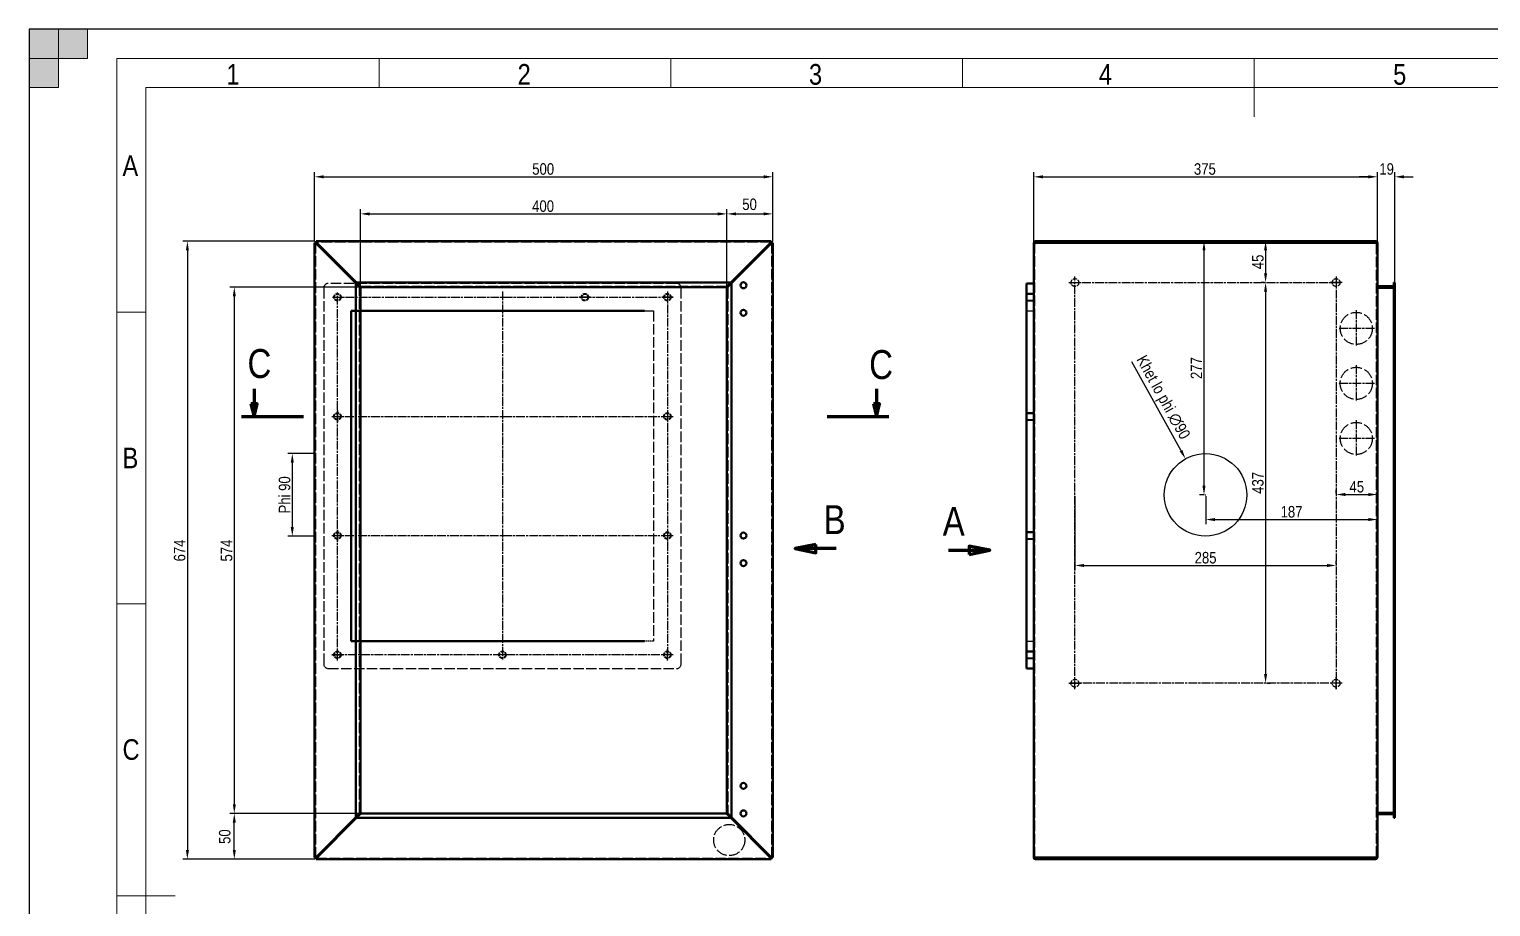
# Model space of a CAD drawing. Header units: millimetres. Extents: x 0 to 19094, y -1 to 2103.
# Drawn here: x 12072 to 13667, y 959 to 1916 of the extents above; entities that cross this region are included whole.
import ezdxf

# ---------------------------------------------------------------- set-up
doc = ezdxf.new("R2010")
doc.units = ezdxf.units.MM
doc.header["$LTSCALE"] = 2.5
for name, pattern in [('CHAIN', [0.7087, 0.4724, -0.0591, 0.1181, -0.0591]), ('DASHED', [0.2067, 0.1654, -0.0413]), ('DOUBLE_DASH_CHAIN', [1.2403, 0.6614, -0.0827, 0.1654, -0.0827, 0.1654, -0.0827])]:
    doc.linetypes.add(name, pattern=pattern)
for name, color, linetype, lineweight in [('Center Mark (ANSI)', 7, 'Continuous', 25), ('Centerline (ANSI)', 7, 'Continuous', 25), ('Co ban', 7, 'Continuous', 50), ('Dimension (ANSI)', 7, 'Continuous', 25), ('Hidden Narrow (ANSI)', 7, 'DASHED', 25), ('Section Line (ANSI)', 7, 'DOUBLE_DASH_CHAIN', 70)]:
    doc.layers.add(name, color=color, linetype=linetype, lineweight=lineweight)
for name, color, linetype, lineweight, true_color in [('Khung ban ve', 5, 'Continuous', 15, 0x0000ff), ('Manh', 7, 'DASHED', 25, 0x008000), ('Manh khung ten', 7, 'Continuous', 15, 0x994c4c), ('Net chu', 30, 'Continuous', 15, 0xff7f00), ('THIN', 5, 'Continuous', 15, 0x0000ff)]:
    doc.layers.add(name, color=color, linetype=linetype, lineweight=lineweight, true_color=true_color)
doc.styles.add('Linh_50', font='')
doc.styles.add('StandardAM_ANSI', font='')
doc.styles.add('Text Style68', font='')
doc.styles.get('Linh_50').set_extended_font_data('VNI-Helve-Condense')
doc.styles.get('StandardAM_ANSI').set_extended_font_data('VNI-Helve-Condense')
doc.styles.get('Text Style68').set_extended_font_data('VNI-Helve-Condense')
doc.dimstyles.new('Default - mm (ANSI)', dxfattribs={"dimscale": 2.5, "dimtxt": 5, "dimasz": 4, "dimexe": 2, "dimexo": 0.5, "dimgap": 0.8, "dimtad": 1, "dimtoh": 1, "dimdec": 0, "dimrnd": 1e-08, "dimzin": 4, "dimdsep": 46, "dimtxsty": 'StandardAM_ANSI', "dimcen": 0.09, "dimdle": 10, "dimclrd": 256, "dimclre": 256, "dimclrt": 256, "dimadec": 1, "dimazin": 1, "dimtfac": 0.61, "dimtofl": 0, "dimtmove": 0, "dimatfit": 3, "dimldrblk": 'DOT', "dimfxl": 1, "dimtolj": 1, "dimtzin": 4, "dimlwd": -1, "dimlwe": -1, "dimarcsym": 0})

# ---------------------------------------------------------------- blocks, each defined once
blk = doc.blocks.new('Borders A2_Thuong')
at = {"layer": 'THIN'}
for points in [[(0.01, 420.04), (14.15, 420.04), (14.15, 412.96), (0.01, 412.96)], [(7.08, 420.04), (7.08, 405.89), (0.01, 405.89), (0.01, 420.04)]]:
    blk.add_hatch(color=256, dxfattribs=at).paths.add_polyline_path(points)
at = {"layer": 'Khung ban ve'}
for p, q in [((297.01, 412.96), (297.01, 398.82)), ((28.3, 405.89), (579.87, 405.89)), ((28.3, 14.14), (28.3, 405.89)), ((21.23, 210.01), (35.37, 210.01))]:
    blk.add_line(p, q, dxfattribs=at)
at = {"layer": 'Manh khung ten', "lineweight": 25}
for p, q in [((594.01, 420.04), (0.01, 420.04)), ((0.01, 420.04), (0.01, -0.01))]:
    blk.add_line(p, q, dxfattribs=at)
at = {"layer": 'Manh khung ten'}
for p, q in [((0.01, 420.04), (594.01, 420.04)), ((0.01, -0.01), (0.01, 420.04)), ((21.23, 412.96), (586.94, 412.96)), ((21.23, 7.06), (21.23, 412.96)), ((84.87, 412.96), (84.87, 405.89)), ((155.58, 412.96), (155.58, 405.89)), ((28.25, 351.5), (21.2, 351.5)), ((28.27, 280.73), (21.23, 280.73))]:
    blk.add_line(p, q, dxfattribs=at)
at = {"layer": 'Net chu'}
blk.add_line((226.3, 412.96), (226.3, 405.89), dxfattribs=at)
at = {"layer": 'THIN'}
for p, q in [((0.01, 412.96), (0.01, 420.04)), ((0.01, 420.04), (14.15, 420.04)), ((0.01, 420.04), (7.08, 420.04)), ((0.01, 405.89), (0.01, 420.04)), ((7.08, 420.04), (7.08, 405.89)), ((14.15, 420.04), (14.15, 412.96)), ((14.15, 412.96), (0.01, 412.96)), ((7.08, 405.89), (0.01, 405.89))]:
    blk.add_line(p, q, dxfattribs=at)
at = {"layer": 'Net chu', "style": 'Linh_50'}
for s, p in [('1', (47.82, 406.6)), ('2', (118.43, 406.6)), ('3', (189.07, 406.6)), ('4', (259.37, 406.6)), ('5', (330.72, 406.6)), ('A', (22.62, 384.44)), ('B', (22.64, 313.62)), ('C', (22.64, 242.96))]:
    blk.add_text(s, height=5, dxfattribs=at).set_placement(p)
blk = doc.blocks.new('2dTransSection7')
at = {"layer": 'Section Line (ANSI)', "linetype": 'Continuous'}
for p, q in [((232.9, 293.76), (227.9, 294.76)), ((227.9, 294.76), (227.9, 292.76)), ((222.9, 293.76), (227.9, 293.76)), ((227.9, 293.76), (232.9, 293.76)), ((227.9, 292.76), (232.9, 293.76))]:
    blk.add_line(p, q, dxfattribs=at)
at = {"layer": 'Section Line (ANSI)', "linetype": 'Continuous', "flags": 128}
blk.add_lwpolyline([(227.9, 292.76), (232.9, 293.76), (227.9, 294.76), (227.9, 292.76)], dxfattribs=at)
at = {"layer": 'Section Line (ANSI)'}
blk.add_solid([(227.9, 292.76), (232.9, 293.76), (227.9, 294.76), (227.9, 292.76)], dxfattribs=at)
at = {"layer": 'Section Line (ANSI)', "insert": (221.5, 297.26), "char_height": 7, "attachment_point": 7, "style": 'Text Style68'}
blk.add_mtext('A', dxfattribs=at)
blk = doc.blocks.new('2dTransSection8')
at = {"layer": 'Section Line (ANSI)', "linetype": 'Continuous'}
for p, q in [((190.71, 295.17), (185.71, 294.17)), ((190.71, 294.17), (185.71, 294.17)), ((185.71, 294.17), (190.71, 293.17)), ((190.71, 293.17), (190.71, 295.17)), ((195.71, 294.17), (190.71, 294.17))]:
    blk.add_line(p, q, dxfattribs=at)
at = {"layer": 'Section Line (ANSI)', "linetype": 'Continuous', "flags": 128}
blk.add_lwpolyline([(190.71, 295.17), (185.71, 294.17), (190.71, 293.17), (190.71, 295.17)], dxfattribs=at)
at = {"layer": 'Section Line (ANSI)'}
blk.add_solid([(190.71, 295.17), (185.71, 294.17), (190.71, 293.17), (190.71, 295.17)], dxfattribs=at)
at = {"layer": 'Section Line (ANSI)', "insert": (192.62, 297.67), "char_height": 7, "attachment_point": 7, "style": 'Text Style68'}
blk.add_mtext('B', dxfattribs=at)
blk = doc.blocks.new('*D124')
at = {"layer": 'Defpoints', "color": 0, "transparency": 16777216}
for p in [(12883.4, 1755), (12383.4, 1683), (12883.4, 1683)]:
    blk.add_point(p, dxfattribs=at)
at = {"layer": 'Dimension (ANSI)', "transparency": 16777216}
for p, q in [((12383.4, 1684.3), (12383.4, 1760)), ((12393.4, 1755), (12873.4, 1755)), ((12883.4, 1684.3), (12883.4, 1760))]:
    blk.add_line(p, q, dxfattribs=at)
for points in [[(12393.4, 1756.7), (12393.4, 1753.3), (12383.4, 1755)], [(12873.4, 1756.7), (12873.4, 1753.3), (12883.4, 1755)]]:
    blk.add_solid(points, dxfattribs=at)
at = {"layer": 'Dimension (ANSI)', "color": 150, "true_color": 0x0080ff, "transparency": 16777216, "insert": (12620.9, 1769.8), "char_height": 12.5, "attachment_point": 1, "style": 'StandardAM_ANSI'}
blk.add_mtext('\\A1;500', dxfattribs=at)
blk = doc.blocks.new('_Dot')
at = {"color": 0, "linetype": 'ByBlock', "lineweight": -2}
blk.add_line((-0.5, 0), (-1, 0), dxfattribs=at)
at = {"color": 0, "linetype": 'ByBlock', "const_width": 0.5}
blk.add_lwpolyline([(-0.25, 0, 1), (0.25, 0, 1)], format="xyb", close=True, dxfattribs=at)
blk = doc.blocks.new('*D125')
at = {"layer": 'Defpoints', "color": 0, "transparency": 16777216}
for p in [(12385.1, 1684.7), (12244.6, 1010.7), (12385.1, 1010.7)]:
    blk.add_point(p, dxfattribs=at)
at = {"layer": 'Dimension (ANSI)', "transparency": 16777216}
for p, q in [((12383.8, 1684.7), (12239.6, 1684.7)), ((12244.6, 1674.7), (12244.6, 1020.7)), ((12383.8, 1010.7), (12239.6, 1010.7))]:
    blk.add_line(p, q, dxfattribs=at)
for points in [[(12243, 1674.7), (12246.3, 1674.7), (12244.6, 1684.7)], [(12243, 1020.7), (12246.3, 1020.7), (12244.6, 1010.7)]]:
    blk.add_solid(points, dxfattribs=at)
at = {"layer": 'Dimension (ANSI)', "color": 150, "true_color": 0x0080ff, "transparency": 16777216, "insert": (12229.9, 1335.5), "char_height": 12.5, "attachment_point": 1, "rotation": 90, "style": 'StandardAM_ANSI'}
blk.add_mtext('\\A1;674', dxfattribs=at)
blk = doc.blocks.new('2dTransSection9')
at = {"layer": 'Section Line (ANSI)', "linetype": 'Continuous'}
for p, q in [((54.52, 332.92), (54.52, 329.21)), ((205.46, 332.92), (205.46, 329.21)), ((53.77, 329.21), (54.52, 326.21)), ((55.27, 329.21), (53.77, 329.21)), ((54.52, 329.21), (54.52, 326.21)), ((54.52, 326.21), (55.27, 329.21)), ((204.71, 329.21), (205.46, 326.21)), ((206.21, 329.21), (204.71, 329.21)), ((205.46, 329.21), (205.46, 326.21)), ((205.46, 326.21), (206.21, 329.21))]:
    blk.add_line(p, q, dxfattribs=at)
at = {"layer": 'Section Line (ANSI)', "linetype": 'Continuous', "lineweight": 140}
for p, q in [((51.52, 326.21), (66.52, 326.21)), ((193.46, 326.21), (208.46, 326.21))]:
    blk.add_line(p, q, dxfattribs=at)
at = {"layer": 'Section Line (ANSI)', "linetype": 'Continuous', "flags": 128}
for points in [[(53.77, 329.21), (54.52, 326.21), (55.27, 329.21), (53.77, 329.21)], [(204.71, 329.21), (205.46, 326.21), (206.21, 329.21), (204.71, 329.21)]]:
    blk.add_lwpolyline(points, dxfattribs=at)
at = {"layer": 'Section Line (ANSI)'}
for points in [[(53.77, 329.21), (54.52, 326.21), (55.27, 329.21), (53.77, 329.21)], [(204.71, 329.21), (205.46, 326.21), (206.21, 329.21), (204.71, 329.21)]]:
    blk.add_solid(points, dxfattribs=at)
at = {"layer": 'Section Line (ANSI)', "char_height": 7, "attachment_point": 7, "style": 'Text Style68'}
for insert in [(52.93, 335.41), (203.67, 335.16)]:
    blk.add_mtext('C', dxfattribs=dict(at, insert=insert))
blk = doc.blocks.new('*D87')
at = {"layer": 'Defpoints', "color": 0, "transparency": 16777216}
for p in [(12833.4, 1714.6), (12433.4, 1634), (12833.4, 1634)]:
    blk.add_point(p, dxfattribs=at)
at = {"layer": 'Dimension (ANSI)', "transparency": 16777216}
for p, q in [((12433.4, 1635.3), (12433.4, 1719.6)), ((12443.4, 1714.6), (12823.4, 1714.6)), ((12833.4, 1635.3), (12833.4, 1719.6))]:
    blk.add_line(p, q, dxfattribs=at)
for points in [[(12443.4, 1716.2), (12443.4, 1712.9), (12433.4, 1714.6)], [(12823.4, 1716.2), (12823.4, 1712.9), (12833.4, 1714.6)]]:
    blk.add_solid(points, dxfattribs=at)
at = {"layer": 'Dimension (ANSI)', "color": 150, "true_color": 0x0080ff, "transparency": 16777216, "insert": (12620.8, 1729.3), "char_height": 12.5, "attachment_point": 1, "style": 'StandardAM_ANSI'}
blk.add_mtext('\\A1;400', dxfattribs=at)
blk = doc.blocks.new('*D88')
at = {"layer": 'Defpoints', "color": 0, "transparency": 16777216}
for p in [(12434.1, 1634.7), (12295.8, 1060.7), (12434.1, 1060.7)]:
    blk.add_point(p, dxfattribs=at)
at = {"layer": 'Dimension (ANSI)', "transparency": 16777216}
for p, q in [((12432.8, 1634.7), (12290.8, 1634.7)), ((12295.8, 1624.7), (12295.8, 1070.7)), ((12432.8, 1060.7), (12290.8, 1060.7))]:
    blk.add_line(p, q, dxfattribs=at)
for points in [[(12294.2, 1624.7), (12297.5, 1624.7), (12295.8, 1634.7)], [(12294.2, 1070.7), (12297.5, 1070.7), (12295.8, 1060.7)]]:
    blk.add_solid(points, dxfattribs=at)
at = {"layer": 'Dimension (ANSI)', "color": 150, "true_color": 0x0080ff, "transparency": 16777216, "insert": (12281.1, 1335.4), "char_height": 12.5, "attachment_point": 1, "rotation": 90, "style": 'StandardAM_ANSI'}
blk.add_mtext('\\A1;574', dxfattribs=at)
blk = doc.blocks.new('*D89')
at = {"layer": 'Defpoints', "color": 0, "transparency": 16777216}
for p in [(12883.4, 1714.6), (12883.4, 1683), (12833.4, 1634)]:
    blk.add_point(p, dxfattribs=at)
at = {"layer": 'Dimension (ANSI)', "transparency": 16777216}
for p, q in [((12833.4, 1635.3), (12833.4, 1719.6)), ((12843.4, 1714.6), (12873.4, 1714.6)), ((12883.4, 1684.3), (12883.4, 1719.6))]:
    blk.add_line(p, q, dxfattribs=at)
for points in [[(12843.4, 1716.2), (12843.4, 1712.9), (12833.4, 1714.6)], [(12873.4, 1716.2), (12873.4, 1712.9), (12883.4, 1714.6)]]:
    blk.add_solid(points, dxfattribs=at)
at = {"layer": 'Dimension (ANSI)', "color": 150, "true_color": 0x0080ff, "transparency": 16777216, "insert": (12850.1, 1731.3), "char_height": 12.5, "attachment_point": 1, "style": 'StandardAM_ANSI'}
blk.add_mtext('\\A1;50', dxfattribs=at)
blk = doc.blocks.new('*D90')
at = {"layer": 'Defpoints', "color": 0, "transparency": 16777216}
for p in [(12295.8, 1060.7), (12434.1, 1060.7), (12385.1, 1010.7)]:
    blk.add_point(p, dxfattribs=at)
at = {"layer": 'Dimension (ANSI)', "transparency": 16777216}
for p, q in [((12432.8, 1060.7), (12290.8, 1060.7)), ((12295.8, 1020.7), (12295.8, 1050.7)), ((12383.8, 1010.7), (12290.8, 1010.7))]:
    blk.add_line(p, q, dxfattribs=at)
for points in [[(12294.2, 1050.7), (12297.5, 1050.7), (12295.8, 1060.7)], [(12294.2, 1020.7), (12297.5, 1020.7), (12295.8, 1010.7)]]:
    blk.add_solid(points, dxfattribs=at)
at = {"layer": 'Dimension (ANSI)', "color": 150, "true_color": 0x0080ff, "transparency": 16777216, "insert": (12279.1, 1027.4), "char_height": 12.5, "attachment_point": 1, "rotation": 90, "style": 'StandardAM_ANSI'}
blk.add_mtext('\\A1;50', dxfattribs=at)
blk = doc.blocks.new('*D91')
at = {"layer": 'Defpoints', "color": 0, "transparency": 16777216}
for p in [(13543.1, 1755), (13168.1, 1682.7), (13543.1, 1682)]:
    blk.add_point(p, dxfattribs=at)
at = {"layer": 'Dimension (ANSI)', "transparency": 16777216}
for p, q in [((13168.1, 1684), (13168.1, 1760)), ((13178.1, 1755), (13533.1, 1755)), ((13543.1, 1683.3), (13543.1, 1760))]:
    blk.add_line(p, q, dxfattribs=at)
for points in [[(13178.1, 1756.7), (13178.1, 1753.3), (13168.1, 1755)], [(13533.1, 1756.7), (13533.1, 1753.3), (13543.1, 1755)]]:
    blk.add_solid(points, dxfattribs=at)
at = {"layer": 'Dimension (ANSI)', "color": 150, "true_color": 0x0080ff, "transparency": 16777216, "insert": (13342.9, 1769.8), "char_height": 12.5, "attachment_point": 1, "style": 'StandardAM_ANSI'}
blk.add_mtext('\\A1;375', dxfattribs=at)
blk = doc.blocks.new('*D92')
at = {"layer": 'Defpoints', "color": 0, "transparency": 16777216}
for p in [(13543.1, 1755), (13543.1, 1682), (13562.1, 1639)]:
    blk.add_point(p, dxfattribs=at)
at = {"layer": 'Dimension (ANSI)', "transparency": 16777216}
for p, q in [((13533.1, 1755), (13523.1, 1755)), ((13543.1, 1683.3), (13543.1, 1760)), ((13562.1, 1640.3), (13562.1, 1760)), ((13572.1, 1755), (13582.1, 1755))]:
    blk.add_line(p, q, dxfattribs=at)
for points in [[(13533.1, 1756.7), (13533.1, 1753.3), (13543.1, 1755)], [(13572.1, 1756.7), (13572.1, 1753.3), (13562.1, 1755)]]:
    blk.add_solid(points, dxfattribs=at)
at = {"layer": 'Dimension (ANSI)', "color": 150, "true_color": 0x0080ff, "transparency": 16777216, "insert": (13545.2, 1769.8), "char_height": 12.5, "attachment_point": 1, "style": 'StandardAM_ANSI'}
blk.add_mtext('\\A1;19', dxfattribs=at)
blk = doc.blocks.new('*D164')
at = {"layer": 'Defpoints', "color": 0, "transparency": 16777216}
for p in [(13213.1, 1408.1), (13498.1, 1331.1), (13498.1, 1331.1)]:
    blk.add_point(p, dxfattribs=at)
at = {"layer": 'Dimension (ANSI)', "transparency": 16777216}
for p, q in [((13213.1, 1406.8), (13213.1, 1326.1)), ((13223.1, 1331.1), (13488.1, 1331.1)), ((13498.1, 1332.4), (13498.1, 1336.1))]:
    blk.add_line(p, q, dxfattribs=at)
for points in [[(13223.1, 1332.8), (13223.1, 1329.4), (13213.1, 1331.1)], [(13488.1, 1332.8), (13488.1, 1329.4), (13498.1, 1331.1)]]:
    blk.add_solid(points, dxfattribs=at)
at = {"layer": 'Dimension (ANSI)', "color": 150, "true_color": 0x0080ff, "transparency": 16777216, "insert": (13355.6, 1339.5), "char_height": 12.5, "attachment_point": 5, "style": 'StandardAM_ANSI'}
blk.add_mtext('\\A1;285', dxfattribs=at)
blk = doc.blocks.new('*D165')
at = {"layer": 'Defpoints', "color": 0, "transparency": 16777216}
for p in [(13421.1, 1639.7), (13421.1, 1202.7), (13421.1, 1202.7)]:
    blk.add_point(p, dxfattribs=at)
at = {"layer": 'Dimension (ANSI)', "transparency": 16777216}
for p, q in [((13419.8, 1639.7), (13416.1, 1639.7)), ((13421.1, 1629.7), (13421.1, 1212.7)), ((13422.3, 1202.7), (13426.1, 1202.7))]:
    blk.add_line(p, q, dxfattribs=at)
for points in [[(13419.4, 1629.7), (13422.7, 1629.7), (13421.1, 1639.7)], [(13419.4, 1212.7), (13422.7, 1212.7), (13421.1, 1202.7)]]:
    blk.add_solid(points, dxfattribs=at)
at = {"layer": 'Dimension (ANSI)', "color": 150, "true_color": 0x0080ff, "transparency": 16777216, "insert": (13412.7, 1421.2), "char_height": 12.5, "attachment_point": 5, "rotation": 90, "style": 'StandardAM_ANSI'}
blk.add_mtext('\\A1;437', dxfattribs=at)
blk = doc.blocks.new('*D166')
at = {"layer": 'Defpoints', "color": 0, "transparency": 16777216}
for p in [(13421.1, 1684.7), (13421.1, 1639.7), (13421.1, 1639.7)]:
    blk.add_point(p, dxfattribs=at)
at = {"layer": 'Dimension (ANSI)', "transparency": 16777216}
for p, q in [((13419.8, 1684.7), (13416.1, 1684.7)), ((13421.1, 1674.7), (13421.1, 1649.7)), ((13422.3, 1639.7), (13426.1, 1639.7))]:
    blk.add_line(p, q, dxfattribs=at)
for points in [[(13419.4, 1674.7), (13422.7, 1674.7), (13421.1, 1684.7)], [(13419.4, 1649.7), (13422.7, 1649.7), (13421.1, 1639.7)]]:
    blk.add_solid(points, dxfattribs=at)
at = {"layer": 'Dimension (ANSI)', "color": 150, "true_color": 0x0080ff, "transparency": 16777216, "insert": (13412.7, 1662.2), "char_height": 12.5, "attachment_point": 5, "rotation": 90, "style": 'StandardAM_ANSI'}
blk.add_mtext('\\A1;45', dxfattribs=at)
blk = doc.blocks.new('*D167')
at = {"layer": 'Defpoints', "color": 0, "transparency": 16777216}
for p in [(13498.1, 1408.5), (13543.1, 1408.5), (13543.1, 1408.5)]:
    blk.add_point(p, dxfattribs=at)
at = {"layer": 'Dimension (ANSI)', "transparency": 16777216}
for p, q in [((13498.1, 1409.7), (13498.1, 1413.5)), ((13508.1, 1408.5), (13533.1, 1408.5)), ((13543.1, 1409.7), (13543.1, 1413.5))]:
    blk.add_line(p, q, dxfattribs=at)
for points in [[(13508.1, 1410.2), (13508.1, 1406.8), (13498.1, 1408.5)], [(13533.1, 1410.2), (13533.1, 1406.8), (13543.1, 1408.5)]]:
    blk.add_solid(points, dxfattribs=at)
at = {"layer": 'Dimension (ANSI)', "color": 150, "true_color": 0x0080ff, "transparency": 16777216, "insert": (13520.6, 1416.9), "char_height": 12.5, "attachment_point": 5, "style": 'StandardAM_ANSI'}
blk.add_mtext('\\A1;45', dxfattribs=at)
blk = doc.blocks.new('*D168')
at = {"layer": 'Defpoints', "color": 0, "transparency": 16777216}
for p in [(13333.7, 1447.4), (13377.4, 1368.7)]:
    blk.add_point(p, dxfattribs=at)
at = {"layer": 'Dimension (ANSI)', "transparency": 16777216}
for p, q in [((13328.9, 1456.2), (13275, 1553.2)), ((13355.3, 1408.1), (13355.8, 1408.1)), ((13355.6, 1407.9), (13355.6, 1408.3))]:
    blk.add_line(p, q, dxfattribs=at)
blk.add_solid([(13330.3, 1457), (13327.4, 1455.4), (13333.7, 1447.4)], dxfattribs=at)
at = {"layer": 'Dimension (ANSI)', "color": 150, "true_color": 0x0080ff, "transparency": 16777216, "insert": (13308.1, 1513.8), "char_height": 12.5, "attachment_point": 5, "rotation": 299.0432, "style": 'StandardAM_ANSI'}
blk.add_mtext('\\A1;Khet lo phi ∅90', dxfattribs=at)
blk = doc.blocks.new('*D169')
at = {"layer": 'Defpoints', "color": 0, "transparency": 16777216}
for p in [(13353.9, 1684.7), (13355.3, 1684.7), (13355.3, 1408.1)]:
    blk.add_point(p, dxfattribs=at)
at = {"layer": 'Dimension (ANSI)', "transparency": 16777216}
for p, q in [((13354.1, 1684.7), (13348.9, 1684.7)), ((13353.9, 1418.1), (13353.9, 1674.7)), ((13354.1, 1408.1), (13348.9, 1408.1))]:
    blk.add_line(p, q, dxfattribs=at)
for points in [[(13352.2, 1674.7), (13355.5, 1674.7), (13353.9, 1684.7)], [(13352.2, 1418.1), (13355.5, 1418.1), (13353.9, 1408.1)]]:
    blk.add_solid(points, dxfattribs=at)
at = {"layer": 'Dimension (ANSI)', "color": 150, "true_color": 0x0080ff, "transparency": 16777216, "insert": (13345.6, 1546.4), "char_height": 12.5, "attachment_point": 5, "rotation": 90, "style": 'StandardAM_ANSI'}
blk.add_mtext('\\A1;277', dxfattribs=at)
blk = doc.blocks.new('*D170')
at = {"layer": 'Defpoints', "color": 0, "transparency": 16777216}
for p in [(13355.8, 1408.1), (13543.1, 1408.5), (13543.1, 1381.2)]:
    blk.add_point(p, dxfattribs=at)
at = {"layer": 'Dimension (ANSI)', "transparency": 16777216}
for p, q in [((13355.8, 1406.8), (13355.8, 1376.2)), ((13543.1, 1407.2), (13543.1, 1376.2)), ((13365.8, 1381.2), (13533.1, 1381.2))]:
    blk.add_line(p, q, dxfattribs=at)
for points in [[(13365.8, 1382.9), (13365.8, 1379.5), (13355.8, 1381.2)], [(13533.1, 1382.9), (13533.1, 1379.5), (13543.1, 1381.2)]]:
    blk.add_solid(points, dxfattribs=at)
at = {"layer": 'Dimension (ANSI)', "color": 150, "true_color": 0x0080ff, "transparency": 16777216, "insert": (13449.4, 1389.6), "char_height": 12.5, "attachment_point": 5, "style": 'StandardAM_ANSI'}
blk.add_mtext('\\A1;187', dxfattribs=at)
blk = doc.blocks.new('*D171')
at = {"layer": 'Defpoints', "color": 0, "transparency": 16777216}
for p in [(12383.4, 1453.1), (12359.1, 1363.1), (12383.4, 1363.1)]:
    blk.add_point(p, dxfattribs=at)
at = {"layer": 'Dimension (ANSI)', "transparency": 16777216}
for p, q in [((12382.1, 1453.1), (12354.1, 1453.1)), ((12359.1, 1443.1), (12359.1, 1373.1)), ((12382.1, 1363.1), (12354.1, 1363.1))]:
    blk.add_line(p, q, dxfattribs=at)
for points in [[(12357.4, 1443.1), (12360.8, 1443.1), (12359.1, 1453.1)], [(12357.4, 1373.1), (12360.8, 1373.1), (12359.1, 1363.1)]]:
    blk.add_solid(points, dxfattribs=at)
at = {"layer": 'Dimension (ANSI)', "color": 150, "true_color": 0x0080ff, "transparency": 16777216, "insert": (12350.7, 1408.1), "char_height": 12.5, "attachment_point": 5, "rotation": 90, "style": 'StandardAM_ANSI'}
blk.add_mtext('\\A1;Phi 90', dxfattribs=at)

msp = doc.modelspace()

# ---------------------------------------------------------------- linework, layer by layer
for p, q in [((12384.384, 1453.051), (12383.384, 1453.051)), ((12384.384, 1363.114), (12383.384, 1363.114))]:
    msp.add_line(p, q)
msp.add_circle((13355.552, 1408.082), 45)
at = {"layer": 'Center Mark (ANSI)', "linetype": 'CHAIN', "ltscale": 1.604751}
for p, q in [((13206.552, 1639.709), (13219.552, 1639.709)), ((13504.552, 1639.709), (13491.552, 1639.709)), ((13206.552, 1202.709), (13219.552, 1202.709)), ((13498.052, 1196.209), (13498.052, 1209.209))]:
    msp.add_line(p, q, dxfattribs=at)
at = {"layer": 'Center Mark (ANSI)', "linetype": 'CHAIN', "ltscale": 1.375998}
msp.add_line((12402.81, 1623.709), (12413.957, 1623.709), dxfattribs=at)
at = {"layer": 'Center Mark (ANSI)', "linetype": 'CHAIN', "ltscale": 1.543026}
for p, q in [((12684.634, 1623.709), (12672.134, 1623.709)), ((12774.634, 1623.709), (12762.134, 1623.709)), ((12408.384, 1499.959), (12408.384, 1487.459)), ((12768.384, 1499.959), (12768.384, 1487.459)), ((12408.384, 1369.959), (12408.384, 1357.459)), ((12768.384, 1369.959), (12768.384, 1357.459)), ((12402.134, 1233.709), (12414.634, 1233.709)), ((12594.634, 1233.709), (12582.134, 1233.709)), ((12768.384, 1227.459), (12768.384, 1239.959))]:
    msp.add_line(p, q, dxfattribs=at)
at = {"layer": 'Center Mark (ANSI)', "linetype": 'CHAIN', "ltscale": 8.113447}
for p, q in [((13520.052, 1609.459), (13520.052, 1569.959)), ((13539.802, 1589.709), (13500.302, 1589.709)), ((13520.052, 1549.519), (13520.052, 1509.9)), ((13539.861, 1529.709), (13500.243, 1529.709)), ((13520.052, 1489.459), (13520.052, 1449.959)), ((13539.802, 1469.709), (13500.302, 1469.709))]:
    msp.add_line(p, q, dxfattribs=at)
at = {"layer": 'Centerline (ANSI)', "linetype": 'CHAIN', "ltscale": 8.113447}
for p, q in [((13213.052, 1196.209), (13213.052, 1646.209)), ((13498.052, 1646.209), (13498.052, 1196.209)), ((12408.384, 1227.459), (12408.384, 1629.283)), ((12588.384, 1629.959), (12588.384, 1227.459)), ((12768.384, 1629.959), (12768.384, 1227.459)), ((13206.552, 1639.709), (13504.552, 1639.709)), ((12402.81, 1623.709), (12774.634, 1623.709)), ((12402.134, 1493.709), (12774.634, 1493.709)), ((12402.134, 1363.709), (12774.634, 1363.709)), ((12774.634, 1233.709), (12402.134, 1233.709)), ((13504.552, 1202.709), (13206.552, 1202.709))]:
    msp.add_line(p, q, dxfattribs=at)
at = {"layer": 'Co ban'}
for p, q in [((12383.384, 1683.002), (12385.384, 1682.002)), ((12383.384, 1683.002), (12384.384, 1683.002)), ((12383.384, 1012.416), (12383.384, 1683.002)), ((12384.384, 1683.002), (12385.384, 1682.002)), ((12385.384, 1682.709), (12384.677, 1682.709)), ((12386.091, 1682.709), (12385.091, 1684.709)), ((12385.091, 1683.709), (12385.091, 1684.709)), ((12385.091, 1684.709), (12881.677, 1684.709)), ((12385.091, 1683.709), (12386.091, 1682.709)), ((12385.384, 1682.709), (12385.384, 1683.416)), ((12385.384, 1682.002), (12428.384, 1639.002)), ((12429.091, 1639.709), (12386.091, 1682.709)), ((12880.677, 1682.709), (12837.677, 1639.709)), ((12838.384, 1639.002), (12881.384, 1682.002)), ((12881.677, 1684.709), (12880.677, 1682.709)), ((12881.677, 1683.709), (12880.677, 1682.709)), ((12881.384, 1682.709), (12881.384, 1683.416)), ((12881.384, 1682.002), (12883.384, 1683.002)), ((12882.384, 1683.002), (12881.384, 1682.002)), ((12881.384, 1682.709), (12882.091, 1682.709)), ((12881.677, 1684.709), (12881.677, 1683.709)), ((12882.384, 1683.002), (12883.384, 1683.002)), ((12883.384, 1683.002), (12883.384, 1012.416)), ((13170.052, 1682.709), (13168.052, 1682.709)), ((13168.052, 1012.709), (13168.052, 1682.709)), ((13541.052, 1684.709), (13170.052, 1684.709)), ((13170.052, 1683.709), (13170.052, 1684.709)), ((13170.052, 1683.709), (13541.052, 1683.709)), ((13170.052, 1683.002), (13541.052, 1683.002)), ((13170.052, 1682.709), (13170.052, 1683.002)), ((13542.466, 1682.709), (13543.052, 1682.709)), ((13543.052, 1682.002), (13543.052, 1682.709)), ((13543.052, 1682.002), (13543.052, 1013.416)), ((12428.384, 1639.002), (12431.384, 1636.002)), ((12428.384, 1056.416), (12428.384, 1639.002)), ((12432.091, 1636.709), (12429.091, 1639.709)), ((12429.091, 1639.709), (12837.677, 1639.709)), ((12433.384, 1634.002), (12431.384, 1636.002)), ((12432.091, 1636.709), (12434.091, 1634.709)), ((12433.384, 1634.002), (12433.384, 1061.416)), ((12832.677, 1634.709), (12434.091, 1634.709)), ((12832.677, 1634.709), (12834.677, 1636.709)), ((12835.384, 1636.002), (12833.384, 1634.002)), ((12833.384, 1061.416), (12833.384, 1634.002)), ((12837.677, 1639.709), (12834.677, 1636.709)), ((12835.384, 1636.002), (12838.384, 1639.002)), ((12838.384, 1639.002), (12838.384, 1056.416)), ((13168.052, 1638.709), (13160.052, 1638.709)), ((13160.052, 1633.709), (13160.052, 1638.709)), ((13160.052, 1633.709), (13160.052, 1223.709)), ((13544.052, 1635.709), (13560.052, 1635.709)), ((13544.052, 1634.709), (13560.052, 1634.709)), ((13544.052, 1634.002), (13560.052, 1634.002)), ((13561.052, 1639.002), (13561.052, 1639.709)), ((13561.052, 1639.709), (13562.052, 1639.709)), ((13561.052, 1639.002), (13562.052, 1639.002)), ((13561.052, 1056.416), (13561.052, 1639.002)), ((13562.052, 1639.002), (13562.052, 1639.709)), ((13562.052, 1056.416), (13562.052, 1639.002)), ((12423.384, 1248.709), (12423.384, 1608.709)), ((12423.384, 1608.709), (12743.384, 1608.709)), ((12743.384, 1248.709), (12423.384, 1248.709)), ((13160.052, 1218.709), (13160.052, 1223.709)), ((13160.052, 1218.709), (13168.052, 1218.709)), ((12428.384, 1056.416), (12385.384, 1013.416)), ((12386.091, 1012.709), (12429.091, 1055.709)), ((12431.384, 1059.416), (12428.384, 1056.416)), ((12429.091, 1055.709), (12432.091, 1058.709)), ((12837.677, 1055.709), (12429.091, 1055.709)), ((12431.384, 1059.416), (12433.384, 1061.416)), ((12434.091, 1060.709), (12432.091, 1058.709)), ((12434.091, 1060.709), (12832.677, 1060.709)), ((12834.677, 1058.709), (12832.677, 1060.709)), ((12833.384, 1061.416), (12835.384, 1059.416)), ((12834.677, 1058.709), (12837.677, 1055.709)), ((12838.384, 1056.416), (12835.384, 1059.416)), ((12837.677, 1055.709), (12880.677, 1012.709)), ((12881.384, 1013.416), (12838.384, 1056.416)), ((13544.052, 1061.416), (13560.052, 1061.416)), ((13560.052, 1060.709), (13544.052, 1060.709)), ((13544.052, 1059.709), (13560.052, 1059.709)), ((13561.052, 1056.416), (13562.052, 1056.416)), ((13561.052, 1056.416), (13561.052, 1055.709)), ((13561.052, 1055.709), (13562.052, 1055.709)), ((13562.052, 1055.709), (13562.052, 1056.416)), ((12385.384, 1013.416), (12383.384, 1012.416)), ((12384.384, 1012.416), (12383.384, 1012.416)), ((12384.384, 1012.416), (12385.384, 1013.416)), ((12385.384, 1012.709), (12384.677, 1012.709)), ((12385.091, 1010.709), (12386.091, 1012.709)), ((12385.091, 1011.709), (12386.091, 1012.709)), ((12385.091, 1010.709), (12385.091, 1011.709)), ((12881.677, 1010.709), (12385.091, 1010.709)), ((12385.384, 1012.709), (12385.384, 1012.002)), ((12880.677, 1012.709), (12881.677, 1010.709)), ((12881.677, 1011.709), (12880.677, 1012.709)), ((12883.384, 1012.416), (12881.384, 1013.416)), ((12882.384, 1012.416), (12881.384, 1013.416)), ((12881.384, 1012.709), (12882.091, 1012.709)), ((12881.384, 1012.709), (12881.384, 1012.002)), ((12881.677, 1011.709), (12881.677, 1010.709)), ((12883.384, 1012.416), (12882.384, 1012.416)), ((13168.052, 1012.709), (13170.052, 1012.709)), ((13170.052, 1012.416), (13170.052, 1012.709)), ((13541.052, 1012.416), (13170.052, 1012.416)), ((13170.052, 1011.709), (13541.052, 1011.709)), ((13170.052, 1011.709), (13170.052, 1010.709)), ((13170.052, 1010.709), (13541.052, 1010.709)), ((13542.466, 1012.709), (13543.052, 1012.709)), ((13543.052, 1012.709), (13543.052, 1013.416))]:
    msp.add_line(p, q, dxfattribs=at)
for centre in [(12851.384, 1636.709), (12851.384, 1606.709), (12851.384, 1363.709), (12851.384, 1333.709), (12851.384, 1090.709), (12851.384, 1060.709)]:
    msp.add_circle(centre, 3.25, dxfattribs=at)
for centre, radius, start, end in [((13170.052, 1682.709), 2, 90, 180), ((13170.052, 1682.709), 1, 90, 180), ((13541.052, 1682.709), 1, 9.365539, 90), ((13544.052, 1636.709), 2, 245.443405, 270), ((13560.052, 1636.709), 2, 270, 294.556595), ((13544.052, 1058.709), 2, 90, 114.556595), ((13560.052, 1058.709), 2, 65.443405, 90), ((13170.052, 1012.709), 2, 180, 270), ((13170.052, 1012.709), 1, 180, 270), ((13541.052, 1012.709), 1, 270, 350.634461)]:
    msp.add_arc(centre, radius, start, end, dxfattribs=at)
for points, knots in [([(13543.052, 1682.709), (13543.052, 1683.455), (13542.596, 1684.183), (13541.925, 1684.509), (13541.654, 1684.64), (13541.353, 1684.709), (13541.052, 1684.709)], [-1.57079633, -1.57079633, -1.57079633, -1.57079633, -0.45158438, -0.45158438, -0.45158438, 0, 0, 0, 0]), ([(13541.052, 1683.002), (13541.798, 1683.002), (13542.526, 1682.774), (13542.852, 1682.439), (13542.983, 1682.303), (13543.052, 1682.153), (13543.052, 1682.002)], [0, 0, 0, 0, 1.11921194, 1.11921194, 1.11921194, 1.57079633, 1.57079633, 1.57079633, 1.57079633]), ([(13544.052, 1635.709), (13543.66, 1635.709), (13543.279, 1635.964), (13543.128, 1636.326), (13543.078, 1636.447), (13543.052, 1636.578), (13543.052, 1636.709)], [-3.14159265, -3.14159265, -3.14159265, -3.14159265, -1.96419344, -1.96419344, -1.96419344, -1.57079633, -1.57079633, -1.57079633, -1.57079633]), ([(13544.052, 1634.002), (13543.66, 1634.002), (13543.279, 1634.511), (13543.128, 1635.236), (13543.078, 1635.478), (13543.052, 1635.74), (13543.052, 1636.002)], [-3.14159265, -3.14159265, -3.14159265, -3.14159265, -1.96419344, -1.96419344, -1.96419344, -1.57079633, -1.57079633, -1.57079633, -1.57079633]), ([(13561.052, 1636.709), (13561.052, 1636.317), (13560.798, 1635.936), (13560.435, 1635.786), (13560.314, 1635.735), (13560.183, 1635.709), (13560.052, 1635.709)], [-1.57079633, -1.57079633, -1.57079633, -1.57079633, -0.39339711, -0.39339711, -0.39339711, 0, 0, 0, 0]), ([(13561.052, 1636.002), (13561.052, 1635.217), (13560.798, 1634.456), (13560.435, 1634.155), (13560.314, 1634.054), (13560.183, 1634.002), (13560.052, 1634.002)], [-1.57079633, -1.57079633, -1.57079633, -1.57079633, -0.39339711, -0.39339711, -0.39339711, 0, 0, 0, 0]), ([(13544.052, 1061.416), (13543.66, 1061.416), (13543.279, 1060.908), (13543.128, 1060.183), (13543.078, 1059.941), (13543.052, 1059.679), (13543.052, 1059.416)], [-3.14159265, -3.14159265, -3.14159265, -3.14159265, -1.96419344, -1.96419344, -1.96419344, -1.57079633, -1.57079633, -1.57079633, -1.57079633]), ([(13544.052, 1059.709), (13543.66, 1059.709), (13543.279, 1059.455), (13543.128, 1059.093), (13543.078, 1058.972), (13543.052, 1058.84), (13543.052, 1058.709)], [-3.14159265, -3.14159265, -3.14159265, -3.14159265, -1.96419344, -1.96419344, -1.96419344, -1.57079633, -1.57079633, -1.57079633, -1.57079633]), ([(13561.052, 1059.416), (13561.052, 1060.201), (13560.798, 1060.963), (13560.435, 1061.264), (13560.314, 1061.364), (13560.183, 1061.416), (13560.052, 1061.416)], [-1.57079633, -1.57079633, -1.57079633, -1.57079633, -0.39339711, -0.39339711, -0.39339711, 0, 0, 0, 0]), ([(13561.052, 1058.709), (13561.052, 1059.102), (13560.798, 1059.482), (13560.435, 1059.633), (13560.314, 1059.683), (13560.183, 1059.709), (13560.052, 1059.709)], [-1.57079633, -1.57079633, -1.57079633, -1.57079633, -0.39339711, -0.39339711, -0.39339711, 0, 0, 0, 0]), ([(13543.052, 1013.416), (13543.052, 1013.043), (13542.596, 1012.679), (13541.925, 1012.517), (13541.654, 1012.451), (13541.353, 1012.416), (13541.052, 1012.416)], [-1.57079633, -1.57079633, -1.57079633, -1.57079633, -0.45158438, -0.45158438, -0.45158438, 0, 0, 0, 0]), ([(13541.052, 1010.709), (13541.798, 1010.709), (13542.526, 1011.165), (13542.852, 1011.837), (13542.983, 1012.107), (13543.052, 1012.408), (13543.052, 1012.709)], [0, 0, 0, 0, 1.11921194, 1.11921194, 1.11921194, 1.57079633, 1.57079633, 1.57079633, 1.57079633])]:
    msp.add_open_spline(points, degree=3, knots=knots, dxfattribs=at)
at = {"layer": 'Hidden Narrow (ANSI)', "ltscale": 3.386027}
for p, q in [((13168.052, 1627.709), (13160.052, 1627.709)), ((13160.052, 1619.709), (13168.052, 1619.709)), ((13168.052, 1497.709), (13160.052, 1497.709)), ((13160.052, 1489.709), (13168.052, 1489.709)), ((13168.052, 1367.709), (13160.052, 1367.709)), ((13160.052, 1359.709), (13168.052, 1359.709)), ((13168.052, 1237.709), (13160.052, 1237.709)), ((13160.052, 1229.709), (13168.052, 1229.709))]:
    msp.add_line(p, q, dxfattribs=at)
at = {"layer": 'Hidden Narrow (ANSI)', "ltscale": 10.637733}
for centre in [(12408.384, 1623.709), (12678.384, 1623.709), (12768.384, 1623.709), (12408.384, 1493.709), (12768.384, 1493.709), (12408.384, 1363.709), (12768.384, 1363.709), (12408.384, 1233.709), (12588.384, 1233.709), (12768.384, 1233.709)]:
    msp.add_circle(centre, 4, dxfattribs=at)
at = {"layer": 'Manh', "ltscale": 0.423166}
for p, q in [((12384.384, 1682.709), (12383.384, 1682.709)), ((12385.384, 1683.709), (12385.384, 1684.709)), ((12881.384, 1683.709), (12881.384, 1684.709)), ((12882.384, 1682.709), (12883.384, 1682.709)), ((13542.052, 1682.709), (13542.052, 1682.002)), ((13542.052, 1682.002), (13543.052, 1682.002)), ((12882.384, 1643.959), (12883.384, 1643.959)), ((12432.384, 1634.002), (12433.384, 1634.002)), ((12434.091, 1634.709), (12434.091, 1635.709)), ((12832.677, 1635.709), (12832.677, 1634.709)), ((12833.384, 1634.002), (12834.384, 1634.002)), ((12882.384, 1635.459), (12883.384, 1635.459)), ((13542.052, 1639.959), (13543.052, 1639.959)), ((13542.052, 1636.709), (13543.052, 1636.709)), ((13543.052, 1636.002), (13542.052, 1636.002)), ((13542.052, 1633.459), (13543.052, 1633.459)), ((13561.052, 1636.709), (13562.052, 1636.709)), ((13561.052, 1636.002), (13562.052, 1636.002)), ((12882.384, 1607.209), (12883.384, 1607.209)), ((13168.052, 1608.709), (13169.052, 1608.709)), ((13542.052, 1609.959), (13543.052, 1609.959)), ((13542.052, 1603.459), (13543.052, 1603.459)), ((12882.384, 1572.209), (12883.384, 1572.209)), ((12882.384, 1547.269), (12883.384, 1547.269)), ((12882.384, 1512.15), (12883.384, 1512.15)), ((12882.384, 1487.209), (12883.384, 1487.209)), ((12882.384, 1452.209), (12883.384, 1452.209)), ((13542.052, 1366.959), (13543.052, 1366.959)), ((13542.052, 1360.459), (13543.052, 1360.459)), ((13542.052, 1336.959), (13543.052, 1336.959)), ((13542.052, 1330.459), (13543.052, 1330.459)), ((13168.052, 1248.709), (13169.052, 1248.709)), ((12882.384, 1206.959), (12883.384, 1206.959)), ((12882.384, 1198.459), (12883.384, 1198.459)), ((13542.052, 1093.959), (13543.052, 1093.959)), ((13542.052, 1087.459), (13543.052, 1087.459)), ((12433.384, 1061.416), (12432.384, 1061.416)), ((12434.091, 1059.709), (12434.091, 1060.709)), ((12832.677, 1060.709), (12832.677, 1059.709)), ((12834.384, 1061.416), (12833.384, 1061.416)), ((13542.052, 1063.959), (13543.052, 1063.959)), ((13542.052, 1059.416), (13543.052, 1059.416)), ((13543.052, 1058.709), (13542.052, 1058.709)), ((13542.052, 1057.459), (13543.052, 1057.459)), ((13561.052, 1059.416), (13562.052, 1059.416)), ((13561.052, 1058.709), (13562.052, 1058.709)), ((13169.052, 1048.651), (13168.052, 1048.651)), ((12384.384, 1012.709), (12383.384, 1012.709)), ((12385.384, 1011.709), (12385.384, 1010.709)), ((12397.134, 1011.709), (12397.134, 1010.709)), ((12409.634, 1011.709), (12409.634, 1010.709)), ((12857.134, 1011.709), (12857.134, 1010.709)), ((12869.634, 1011.709), (12869.634, 1010.709)), ((12881.384, 1011.709), (12881.384, 1010.709)), ((12882.384, 1012.709), (12883.384, 1012.709)), ((13169.052, 1014.651), (13168.052, 1014.651)), ((13181.802, 1011.709), (13181.802, 1010.709)), ((13194.302, 1011.709), (13194.302, 1010.709)), ((13521.802, 1011.709), (13521.802, 1010.709)), ((13534.302, 1011.709), (13534.302, 1010.709)), ((13542.052, 1012.709), (13542.052, 1013.416)), ((13542.052, 1013.416), (13543.052, 1013.416))]:
    msp.add_line(p, q, dxfattribs=at)
at = {"layer": 'Manh', "ltscale": 27.728603}
for p, q in [((12384.384, 1683.002), (12384.384, 1012.416)), ((12882.384, 1012.416), (12882.384, 1683.002))]:
    msp.add_line(p, q, dxfattribs=at)
at = {"layer": 'Manh', "ltscale": 0.332332}
for p, q in [((12384.677, 1682.709), (12384.384, 1682.709)), ((12385.384, 1683.416), (12385.384, 1683.709)), ((12881.384, 1683.416), (12881.384, 1683.709)), ((12882.091, 1682.709), (12882.384, 1682.709)), ((12384.677, 1012.709), (12384.384, 1012.709)), ((12385.384, 1012.002), (12385.384, 1011.709)), ((12881.384, 1012.002), (12881.384, 1011.709)), ((12882.091, 1012.709), (12882.384, 1012.709))]:
    msp.add_line(p, q, dxfattribs=at)
at = {"layer": 'Manh', "ltscale": 28.098795}
for p, q in [((12881.677, 1683.709), (12385.091, 1683.709)), ((12385.091, 1011.709), (12881.677, 1011.709))]:
    msp.add_line(p, q, dxfattribs=at)
at = {"layer": 'Manh', "ltscale": 27.704382}
msp.add_line((13169.052, 1682.709), (13169.052, 1012.709), dxfattribs=at)
at = {"layer": 'Manh', "ltscale": 0.175222}
for p, q in [((13542.052, 1682.709), (13542.466, 1682.709)), ((13542.052, 1012.709), (13542.466, 1012.709))]:
    msp.add_line(p, q, dxfattribs=at)
at = {"layer": 'Manh', "ltscale": 27.645905}
msp.add_line((13542.052, 1013.416), (13542.052, 1682.002), dxfattribs=at)
at = {"layer": 'Manh', "ltscale": 27.54932}
for p, q in [((12393.384, 1633.709), (12393.384, 1223.709)), ((12783.384, 1223.709), (12783.384, 1633.709))]:
    msp.add_line(p, q, dxfattribs=at)
at = {"layer": 'Manh', "ltscale": 27.23575}
for p, q in [((12778.384, 1638.709), (12398.384, 1638.709)), ((12398.384, 1218.709), (12778.384, 1218.709))]:
    msp.add_line(p, q, dxfattribs=at)
at = {"layer": 'Manh', "ltscale": 1.114281}
for p, q in [((12431.384, 1636.002), (12432.384, 1634.002)), ((12432.091, 1636.709), (12434.091, 1635.709)), ((12834.677, 1636.709), (12832.677, 1635.709)), ((12835.384, 1636.002), (12834.384, 1634.002)), ((12431.384, 1059.416), (12432.384, 1061.416)), ((12432.091, 1058.709), (12434.091, 1059.709)), ((12834.677, 1058.709), (12832.677, 1059.709)), ((12835.384, 1059.416), (12834.384, 1061.416))]:
    msp.add_line(p, q, dxfattribs=at)
at = {"layer": 'Manh', "ltscale": 27.981108}
for p, q in [((12432.384, 1061.416), (12432.384, 1634.002)), ((12834.384, 1634.002), (12834.384, 1061.416))]:
    msp.add_line(p, q, dxfattribs=at)
at = {"layer": 'Manh', "ltscale": 26.78236}
for p, q in [((12434.091, 1635.709), (12832.677, 1635.709)), ((12832.677, 1059.709), (12434.091, 1059.709))]:
    msp.add_line(p, q, dxfattribs=at)
at = {"layer": 'Manh', "ltscale": 3.386027}
for p, q in [((13160.052, 1627.033), (13168.052, 1627.033)), ((13160.052, 1620.386), (13168.052, 1620.386)), ((13160.052, 1608.709), (13168.052, 1608.709)), ((13160.052, 1497.033), (13168.052, 1497.033)), ((13160.052, 1490.386), (13168.052, 1490.386)), ((13160.052, 1367.033), (13168.052, 1367.033)), ((13160.052, 1360.386), (13168.052, 1360.386)), ((13160.052, 1248.709), (13168.052, 1248.709)), ((13160.052, 1237.033), (13168.052, 1237.033)), ((13160.052, 1230.386), (13168.052, 1230.386))]:
    msp.add_line(p, q, dxfattribs=at)
at = {"layer": 'Manh', "ltscale": 4.232559}
for p, q in [((12743.384, 1608.709), (12753.384, 1608.709)), ((12753.384, 1248.709), (12743.384, 1248.709))]:
    msp.add_line(p, q, dxfattribs=at)
at = {"layer": 'Manh', "ltscale": 27.645311}
msp.add_line((12753.384, 1608.709), (12753.384, 1248.709), dxfattribs=at)
at = {"layer": 'Manh', "ltscale": 11.302597}
for centre in [(13213.052, 1639.709), (13498.052, 1639.709), (13213.052, 1202.709), (13498.052, 1202.709)]:
    msp.add_circle(centre, 4.25, dxfattribs=at)
at = {"layer": 'Manh', "ltscale": 8.838609}
for centre in [(12408.384, 1623.709), (12678.384, 1623.709), (12768.384, 1623.709), (12408.384, 1493.709), (12768.384, 1493.709), (12408.384, 1363.709), (12768.384, 1363.709), (12408.384, 1233.709), (12588.384, 1233.709), (12768.384, 1233.709)]:
    msp.add_circle(centre, 3.323, dxfattribs=at)
at = {"layer": 'Manh', "ltscale": 29.553228}
for centre in [(13520.052, 1589.709), (13520.052, 1469.709)]:
    msp.add_circle(centre, 17.5, dxfattribs=at)
at = {"layer": 'Manh', "ltscale": 29.653549}
msp.add_circle((13520.052, 1529.709), 17.559, dxfattribs=at)
at = {"layer": 'Manh', "ltscale": 28.708851}
msp.add_circle((12835.874, 1031.651), 17, dxfattribs=at)
at = {"layer": 'Manh', "ltscale": 0.80838}
for centre, start, end in [((13541.052, 1682.002), 0, 90), ((13541.052, 1013.416), 270, 0)]:
    msp.add_arc(centre, 1, start, end, dxfattribs=at)
at = {"layer": 'Manh', "ltscale": 0.097528}
for centre, start, end in [((13541.052, 1682.709), 0, 9.365539), ((13541.052, 1012.709), 350.634461, 0)]:
    msp.add_arc(centre, 1, start, end, dxfattribs=at)
at = {"layer": 'Manh', "ltscale": 3.324223}
for centre, start, end in [((12398.384, 1633.709), 90, 180), ((12778.384, 1633.709), 0, 90), ((12398.384, 1223.709), 180, 270), ((12778.384, 1223.709), 270, 0)]:
    msp.add_arc(centre, 5, start, end, dxfattribs=at)
at = {"layer": 'Manh', "ltscale": 1.243599}
for centre, start, end in [((13544.052, 1636.709), 180, 245.443405), ((13560.052, 1636.709), 294.556595, 0), ((13544.052, 1058.709), 114.556595, 180), ((13560.052, 1058.709), 0, 65.443405)]:
    msp.add_arc(centre, 2, start, end, dxfattribs=at)
at = {"layer": 'Manh', "ltscale": 1.61686}
for centre, start, end in [((13544.052, 1636.002), 180, 270), ((13560.052, 1636.002), 270, 0), ((13544.052, 1059.416), 90, 180), ((13560.052, 1059.416), 0, 90)]:
    msp.add_arc(centre, 2, start, end, dxfattribs=at)

# ---------------------------------------------------------------- block references
at = {"xscale": 4.5, "yscale": 4.5, "zscale": 4.5}
msp.add_blockref('Borders A2_Thuong', (12072.013, 25.801), dxfattribs=at)
at = {"layer": 'Section Line (ANSI)', "xscale": 4.5, "yscale": 4.5, "zscale": 4.5}
for name in ['2dTransSection9', '2dTransSection8', '2dTransSection7']:
    msp.add_blockref(name, (12072.013, 25.801), dxfattribs=at)

# ---------------------------------------------------------------- dimensions: what is measured, and where the dimension line sits
at = {"layer": 'Dimension (ANSI)'}
for base, p1, p2, override, picture, middle in [((12883.384, 1755.002), (12383.384, 1683.002), (12883.384, 1683.002), {"dimgap": 0.8, "dimtoh": 0, "dimdec": 0, "dimtol": 0, "dimlim": 0, "dimtp": 0, "dimtm": 0, "dimtdec": 2, "dimatfit": 1}, '*D124', (12633.384, 1755.002)), ((13543.052, 1755.002), (13168.052, 1682.709), (13543.052, 1682.002), {"dimgap": 0.8, "dimtoh": 0, "dimdec": 0, "dimtol": 0, "dimlim": 0, "dimtp": 0, "dimtm": 0, "dimtdec": 2, "dimatfit": 1}, '*D91', (13355.552, 1755.002)), ((13543.052, 1755.002), (13562.052, 1639.002), (13543.052, 1682.002), {"dimgap": 0.8, "dimtoh": 0, "dimdec": 0, "dimtol": 0, "dimlim": 0, "dimtp": 0, "dimtm": 0, "dimtdec": 2, "dimatfit": 1}, '*D92', (13552.552, 1755.002)), ((12883.384, 1714.573), (12833.384, 1634.002), (12883.384, 1683.002), {"dimgap": 1.595322, "dimtoh": 0, "dimdec": 0, "dimtol": 0, "dimlim": 0, "dimtp": 0, "dimtm": 0, "dimtdec": 2}, '*D89', (12858.384, 1714.573))]:
    dim = msp.add_linear_dim(base=base, p1=p1, p2=p2, dimstyle='Default - mm (ANSI)', override=override, dxfattribs=at)
    dim.commit()
    dim.dimension.update_dxf_attribs({"geometry": picture, "text_midpoint": middle, "dimtype": 160})
for base, p1, p2, angle, override, picture, middle in [((12833.384, 1714.573), (12433.384, 1634.002), (12833.384, 1634.002), 180, {"dimgap": 0.8, "dimtoh": 0, "dimdec": 0, "dimtol": 0, "dimlim": 0, "dimtp": 0, "dimtm": 0, "dimtdec": 2, "dimatfit": 1}, '*D87', (12633.384, 1714.573)), ((12244.617, 1010.709), (12385.091, 1684.709), (12385.091, 1010.709), 270, {"dimgap": 0.8, "dimtoh": 0, "dimdec": 0, "dimtol": 0, "dimlim": 0, "dimtp": 0, "dimtm": 0, "dimtdec": 2, "dimatfit": 1}, '*D125', (12244.617, 1347.709)), ((12295.841, 1060.709), (12434.091, 1634.709), (12434.091, 1060.709), 90, {"dimgap": 0.8, "dimtoh": 0, "dimdec": 0, "dimtol": 0, "dimlim": 0, "dimtp": 0, "dimtm": 0, "dimtdec": 2, "dimatfit": 1}, '*D88', (12295.841, 1347.709)), ((12295.841, 1060.709), (12385.091, 1010.709), (12434.091, 1060.709), 90, {"dimgap": 1.595322, "dimtoh": 0, "dimdec": 0, "dimtol": 0, "dimlim": 0, "dimtp": 0, "dimtm": 0, "dimtdec": 2}, '*D90', (12295.841, 1035.709))]:
    dim = msp.add_linear_dim(base=base, p1=p1, p2=p2, angle=angle, dimstyle='Default - mm (ANSI)', override=override, dxfattribs=at)
    dim.commit()
    dim.dimension.update_dxf_attribs({"geometry": picture, "text_midpoint": middle, "dimtype": 160})
for base, p1, p2, angle, picture, middle in [((13353.873, 1684.709), (13355.327, 1408.082), (13355.327, 1684.709), 90, '*D169', (13345.623, 1546.396)), ((13421.079, 1639.709), (13421.079, 1684.709), (13421.079, 1639.709), 270, '*D166', (13412.696, 1662.209)), ((13421.079, 1202.709), (13421.079, 1639.709), (13421.079, 1202.709), 90, '*D165', (13412.696, 1421.209)), ((13498.052, 1331.11), (13213.052, 1408.082), (13498.052, 1331.11), 180, '*D164', (13355.552, 1339.494))]:
    dim = msp.add_linear_dim(base=base, p1=p1, p2=p2, angle=angle, dimstyle='Default - mm (ANSI)', override={"dimtoh": 0, "dimatfit": 1}, dxfattribs=at)
    dim.commit()
    dim.dimension.update_dxf_attribs({"geometry": picture, "text_midpoint": middle})
dim = msp.add_diameter_dim_2p(p1=(13377.398, 1368.741), p2=(13333.706, 1447.424), text='Khet lo phi <>', dimstyle='Default - mm (ANSI)', override={"dimtoh": 0, "dimatfit": 1}, dxfattribs=at)
dim.commit()
dim.dimension.update_dxf_attribs({"geometry": '*D168', "text_midpoint": (13299.49, 1509.043), "dimtype": 163})
dim = msp.add_linear_dim(base=(12359.092, 1363.114), p1=(12383.384, 1453.051), p2=(12383.384, 1363.114), angle=90, text='Phi <>', dimstyle='Default - mm (ANSI)', override={"dimtoh": 0, "dimatfit": 1}, dxfattribs=at)
dim.commit()
dim.dimension.update_dxf_attribs({"geometry": '*D171', "text_midpoint": (12350.709, 1408.082)})
for base, p1, picture, middle in [((13543.052, 1408.489), (13498.052, 1408.489), '*D167', (13520.552, 1416.873)), ((13543.052, 1381.187), (13355.777, 1408.082), '*D170', (13449.415, 1389.571))]:
    dim = msp.add_linear_dim(base=base, p1=p1, p2=(13543.052, 1408.489), dimstyle='Default - mm (ANSI)', override={"dimtoh": 0, "dimatfit": 1}, dxfattribs=at)
    dim.commit()
    dim.dimension.update_dxf_attribs({"geometry": picture, "text_midpoint": middle})

doc.saveas('drawing.dxf')
